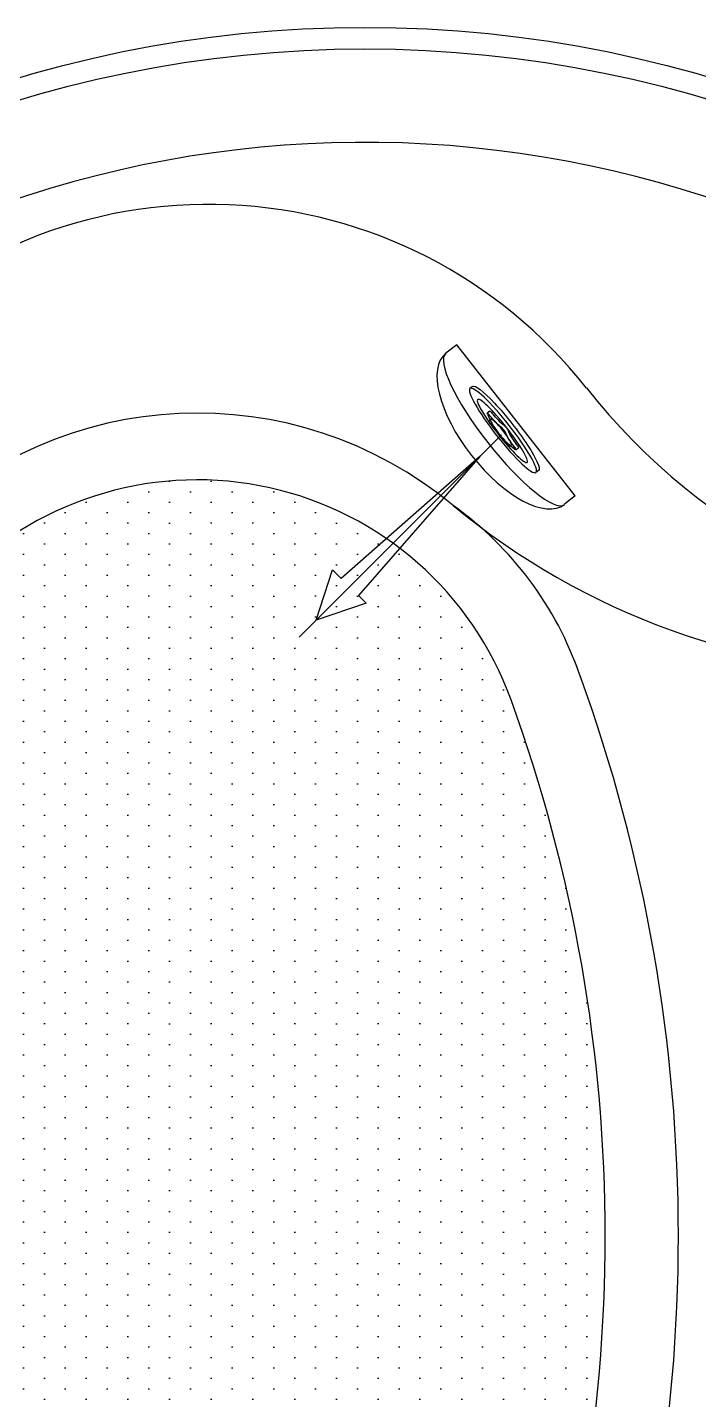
# Model space of a CAD drawing. Header units: millimetres. Extents: x -1237.67 to -1235.86, y 2256.91 to 2258.75.
# Drawn here: x -1237.019 to -1236.516, y 2257.706 to 2258.734 of the extents above; entities that cross this region are included whole.
import ezdxf

# ---------------------------------------------------------------- set-up
doc = ezdxf.new("R2010")
doc.units = ezdxf.units.MM
doc.linetypes.add('CENTER2', pattern=[1.125, 0.75, -0.125, 0.125, -0.125])
for name, color, linetype in [('CONTOR05', 7, 'Continuous'), ('jacuzzi', 1, 'Continuous'), ('LCOTA02', 1, 'Continuous')]:
    doc.layers.add(name, color=color, linetype=linetype)

# ---------------------------------------------------------------- blocks, each defined once
blk = doc.blocks.new('A$C1E5B20B9')
at = {"layer": 'LCOTA02'}
for p, q in [((12, 80), (17, 80)), ((14.6, 57.5), (19.6, 57.5)), ((14.6, 22.5), (20, 22.5)), ((12, 0), (17, 0))]:
    blk.add_line(p, q, dxfattribs=at)
for centre, major_axis, start_param, end_param in [((12, 40), (0, 40), 0, 3.141593), ((8.2, 59), (0, 19), 3.648269, 4.519872), ((14.6, 54.8), (0, 2.68), 6.283185, 7.661464), ((13.2, 59), (0, 19), 3.648269, 4.519872), ((19.6, 54.8), (0, 2.68), 5.533225, 7.661464), ((24, 70.7), (0, 19), 2.391632, 3.263235), ((24.8, 49.2), (0, 2.68), 4.276588, 6.404827), ((11.3, 40), (0, 2.68), 0.506677, 2.634916), ((16.3, 40), (0, 2.68), 0.506677, 2.634916), ((30.7, 40), (0, 19), 1.134995, 2.006598), ((8.2, 21), (0, 19), 4.904906, 5.776509), ((13.2, 21), (0, 19), 4.904906, 5.776509), ((24.8, 30.8), (0, 2.68), 3.019951, 5.14819), ((14.6, 25.2), (0, 2.68), 1.763314, 3.141593), ((19.6, 25.2), (0, 2.68), 1.763314, 3.891553), ((24, 9.3), (0, 19), 6.161543, 7.033146)]:
    blk.add_ellipse(centre, major_axis=major_axis, ratio=0.3, start_param=start_param, end_param=end_param, dxfattribs=at)
for centre, major_axis, ratio in [((17, 40), (0, 40), 0.3), ((18, 40), (0, 30), 0.266667), ((21, 40), (0, 12.5), 0.3)]:
    blk.add_ellipse(centre, major_axis=major_axis, ratio=ratio, dxfattribs=at)
blk = doc.blocks.new('A$C00053991')
at = {"layer": 'CONTOR05', "xscale": 0.5, "zscale": 0.5}
blk.add_blockref('A$C1E5B20B9', (0, 0), dxfattribs=at)
blk = doc.blocks.new('A$C691B2982')
at = {"layer": 'CONTOR05', "xscale": 0.1, "yscale": 0.1, "zscale": 0.1}
blk.add_blockref('A$C00053991', (0, 0), dxfattribs=at)

msp = doc.modelspace()

# ---------------------------------------------------------------- hatches: boundary and pattern name
at = {"layer": 'jacuzzi'}
h = msp.add_hatch(dxfattribs=at)
h.set_pattern_fill('DOTS', color=256, scale=0.25, angle=90, style=0)
h.set_pattern_definition([(90, (-1237.25609, 2255.03488), (-0.015625, 0.0078125), [0, -0.015625])])
edge = h.paths.add_edge_path()
edge.add_arc((-1236.5765, 2257.8292), 0.6964, 134.9062, 174.1994)
edge.add_arc((-1237.2594, 2257.8985), 0.01, 174.1994, 256.4484)
edge.add_arc((-1237.2761, 2257.8292), 0.0614, -76.4484, 76.4484, ccw=False)
edge.add_arc((-1237.2594, 2257.7598), 0.01, 103.5516, 185.8006)
edge.add_arc((-1236.5765, 2257.8292), 0.6964, 185.8006, 225.0938)
edge.add_arc((-1236.8916, 2257.513), 0.25, 225.0938, 340.0733)
edge.add_arc((-1237.7637, 2257.8292), 1.1776, 340.0733, 379.9267)
edge.add_arc((-1236.8916, 2258.1453), 0.25, 19.9267, 134.9062)

# ---------------------------------------------------------------- linework, layer by layer
for p, q in [((-1236.6973, 2258.4964), (-1236.7054, 2258.4901)), ((-1236.6085, 2258.3833), (-1236.6973, 2258.4964)), ((-1236.6801, 2258.4128), (-1236.7838, 2258.3215)), ((-1236.6801, 2258.4128), (-1236.7708, 2258.3087)), ((-1236.6085, 2258.3833), (-1236.6166, 2258.377)), ((-1236.8025, 2258.2902), (-1236.7903, 2258.3279)), ((-1236.7838, 2258.3215), (-1236.7903, 2258.3279)), ((-1236.765, 2258.303), (-1236.7708, 2258.3087)), ((-1236.765, 2258.303), (-1236.8025, 2258.2902))]:
    msp.add_line(p, q, dxfattribs=at)
at = {"layer": 'jacuzzi', "linetype": 'CENTER2'}
msp.add_line((-1236.8152, 2258.2776), (-1236.6637, 2258.4291), dxfattribs=at)
at = {"layer": 'jacuzzi'}
msp.add_lwpolyline([(-1237.0681, 2258.3224, 0.173149), (-1237.2693, 2257.8996, 0.375124), (-1237.2617, 2257.8888, -0.787607), (-1237.2617, 2257.7695, 0.375124), (-1237.2693, 2257.7588, 0.173149), (-1237.0681, 2257.336, 0.548503), (-1236.6566, 2257.4278, 0.175667), (-1236.6566, 2258.2305, 0.548503)], format="xyb", close=True, dxfattribs=at)
at = {"layer": 'jacuzzi', "color": 3}
msp.add_circle((-1236.7661, 2257.8292), 0.905, dxfattribs=at)
at = {"layer": 'jacuzzi'}
msp.add_circle((-1236.7661, 2257.8292), 0.8889, dxfattribs=at)
for centre, radius, start, end in [((-1236.7661, 2257.8292), 0.8189, 239.0978, 120.9022), ((-1236.8833, 2258.2417), 0.36, 38.1572, 136.9103), ((-1236.2288, 2258.756), 0.4723, 218.1572, 268.7316), ((-1236.8916, 2258.1453), 0.3, 50.2749, 134.9062), ((-1236.3519, 2258.7949), 0.5445, 230.2749, 270.0495), ((-1236.8499, 2258.1652), 0.2587, 18.9339, 54.572), ((-1237.7637, 2257.8292), 1.2324, 340.0733, 19.9267)]:
    msp.add_arc(centre, radius, start, end, dxfattribs=at)
for ratio in [0.446718, 0.231067]:
    msp.add_ellipse((-1236.661, 2258.4335), major_axis=(0.0444, -0.0566), ratio=ratio, start_param=3.141593, end_param=6.283185, dxfattribs=at)

# ---------------------------------------------------------------- block references
at = {"layer": 'jacuzzi', "xscale": -0.01000000000001459, "yscale": 0.01000000000010459, "zscale": 0.009999999999999582, "rotation": 38.15715359782128}
msp.add_blockref('A$C691B2982', (-1236.6313, 2258.4061), dxfattribs=at)

doc.saveas('drawing.dxf')
